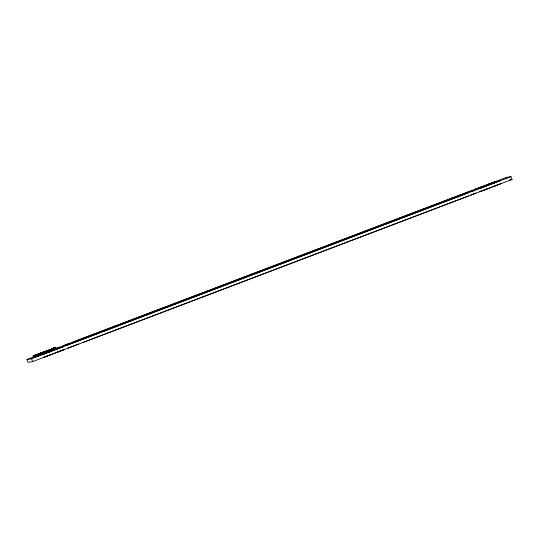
<?xml version="1.0" encoding="UTF-8"?>
<svg xmlns="http://www.w3.org/2000/svg" width="539" height="539" viewBox="0 0 539 539"><rect width="100%" height="100%" fill="white"/><g stroke="black" fill="none" stroke-linecap="round" stroke-linejoin="round"><path stroke-width="0.81" d="M33.391 355.902L37.791 354.285M35.817 356.623L33.869 357.35L34.422 357.121M34.287 357.222L33.627 357.478L33.095 356.043L52.243 348.773M500.778 183.738L501.115 183.604L493.259 186.609M47.304 352.263L55.955 348.996L55.409 347.567L46.933 350.801M52.681 348.565C53.9 347.177 57.08 348.241 54.944 349.36M33.398 355.902L36.207 354.817M54.655 347.83L54.291 347.945L54.81 349.461M49.75 351.374L53.381 349.986L52.795 348.531L55.409 347.567M55.2 349.259L53.738 349.811L55.955 348.996L53.26 350.006M35.554 356.703L38.222 355.673M40.755 354.83L40.243 353.382L41.227 353.011L41.773 354.44L38.458 355.693M34.57 355.72L33.162 356.259L34.86 355.619M36.632 354.729L36.032 354.958L36.578 356.387L41.624 354.467M35.325 356.831L37.764 355.895M52.539 350.269L55.281 349.306L54.735 347.871M476.045 193.09L470.594 195.172M35.554 355.14L36.032 354.958M35.217 355.477L37.299 354.675M35.028 356.933L36.571 356.306M53.961 349.757L33.856 357.35M45.188 353.51L42.116 354.689L50.167 351.65M53.361 348.302L53.92 348.086L54.466 349.521L53.415 349.919L52.876 348.49M35.453 355.12L37.306 354.399L37.851 355.828M37.683 354.244L39.677 353.483M51.805 348.895L54.365 348.012L54.911 349.447M35.729 355.282L50.329 349.737M39.313 353.907L41.631 353.025M53.752 348.443L55.2 347.891M54.068 349.272L59.351 347.244L56.137 348.45M69.8 343.296L63.124 345.849L66.957 345.209L70.798 343.767L467.495 193.077M51.488 350.249L53.428 349.515M55.288 348.746L506.33 177.405L510.965 176.63L512.05 179.487L32.67 361.595L28.035 362.37L26.95 359.513L34.031 356.818M35.608 356.218L37.973 355.322M48.719 351.307L50.801 350.512M73.412 341.928L466.403 192.645L470.998 190.921L474.953 190.233L471.376 191.601M484.965 185.537L474.333 189.6L482.385 186.561M485.167 185.504L495.799 181.448L487.741 184.486M35.998 356.555L36.793 356.252M52.788 350.202L54.21 349.656M55.739 349.124L33.627 357.478L34.361 357.209L33.816 355.774L33.095 356.043M47.398 352.668L52.748 350.633M52.95 350.599L63.582 346.537L55.53 349.575M26.95 359.513L31.585 358.731L510.965 176.63M486.421 185.888L478.565 188.893L500.03 180.74L492.174 183.745M53.833 353.496L43.201 357.552L51.259 354.514M54.035 353.463L64.667 349.4L56.615 352.439M82.932 342.44L468.58 195.94M487.512 188.751L479.649 191.756L499.626 184.156M37.919 354.264L39.28 353.746M41.752 352.776L35.648 355.12M41.88 352.647L46.556 350.889M43.268 352.129L43.989 351.859M51.993 348.841L53.091 348.497L53.637 349.926M34.792 355.396L36.18 354.878M40.243 353.382L41.227 353.011M46.839 351.051L50.45 349.683M53.065 348.699L51.111 349.44L52.795 348.794M42.426 354.076L44.535 353.288M36.133 354.938L36.679 356.367L35.338 356.831M42.298 354.204L37.285 356.138M34.584 355.491L35.129 356.919L37.898 355.875L37.353 354.44L33.816 355.774M44.198 353.409L47.095 352.317M78.896 343.97L68.042 348.073M53.199 348.383L55.194 347.695L55.672 349.137M53.86 348.389L54.655 348.093M36.187 356.555L36.679 356.367M40.789 353.146L40.115 353.402L40.654 354.837M44.528 351.657L44.872 351.529M38.276 355.255L39.374 354.844M41.335 354.574L41.773 354.44M45.074 353.085L45.411 352.957M473.666 193.508L475.25 193.231M509.732 179.878L512.05 179.487M34.159 357.296L33.613 355.868L34.213 357.29M506.33 177.405L506.869 178.833M457.968 195.839L458.507 197.267M54.998 347.77L55.544 349.205M54.055 348.059L54.594 349.488M53.799 348.228L54.345 349.656M53.496 348.342L54.035 349.777M53.294 348.416L53.833 349.851M52.209 348.827L52.755 350.262M44.36 351.785L44.905 353.213M42.824 352.29L43.363 353.719M40.951 353.119L41.496 354.547M40.048 353.422L40.593 354.857M35.547 355.066L36.174 356.522M33.324 355.962L33.869 357.391M31.585 358.731L32.67 361.595"/></g></svg>
